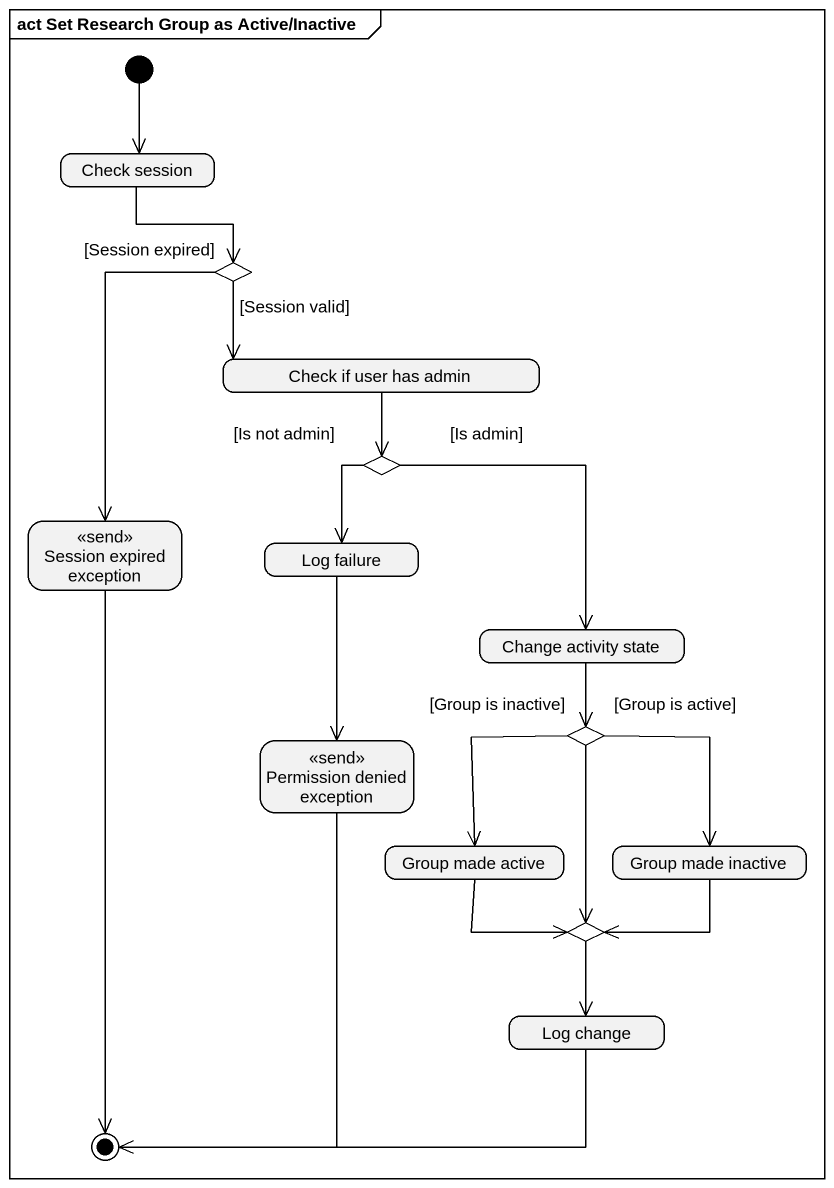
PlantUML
@startuml
mainframe act Set Research Group as Active/Inactive
hide empty description
state "Check session" as Check_session
state choice1 <<choice>>
state "Check if user has admin" as Check_if_user_has_admin
state choice2 <<choice>>
state "Session expired exception" as Session_expired_exception <<send>>
state "Log failure" as Log_failure
state "Change activity state" as Change_activity_state
state "Permission denied exception" as Permission_denied_exception <<send>>
state choice3 <<choice>>
state "Group made active" as Group_made_active
state "Group made inactive" as Group_made_inactive
state choice4 <<choice>>
state "Log change" as Log_change
[*] --> Check_session
Check_session --> choice1
choice1 --> Check_if_user_has_admin : [Session valid]
choice1 --> Session_expired_exception : [Session expired]
Check_if_user_has_admin --> choice2
choice2 --> Log_failure : [Is not admin]
choice2 --> Change_activity_state : [Is admin]
Log_failure --> Permission_denied_exception
Change_activity_state --> choice3
choice3 --> Group_made_active : [Group is inactive]
choice3 --> Group_made_inactive : [Group is active]
choice3 --> choice4
Group_made_active --> choice4
Group_made_inactive -left-> choice4
choice4 --> Log_change
Session_expired_exception --> [*]
Permission_denied_exception --> [*]
Log_change -left-> [*]
@enduml
